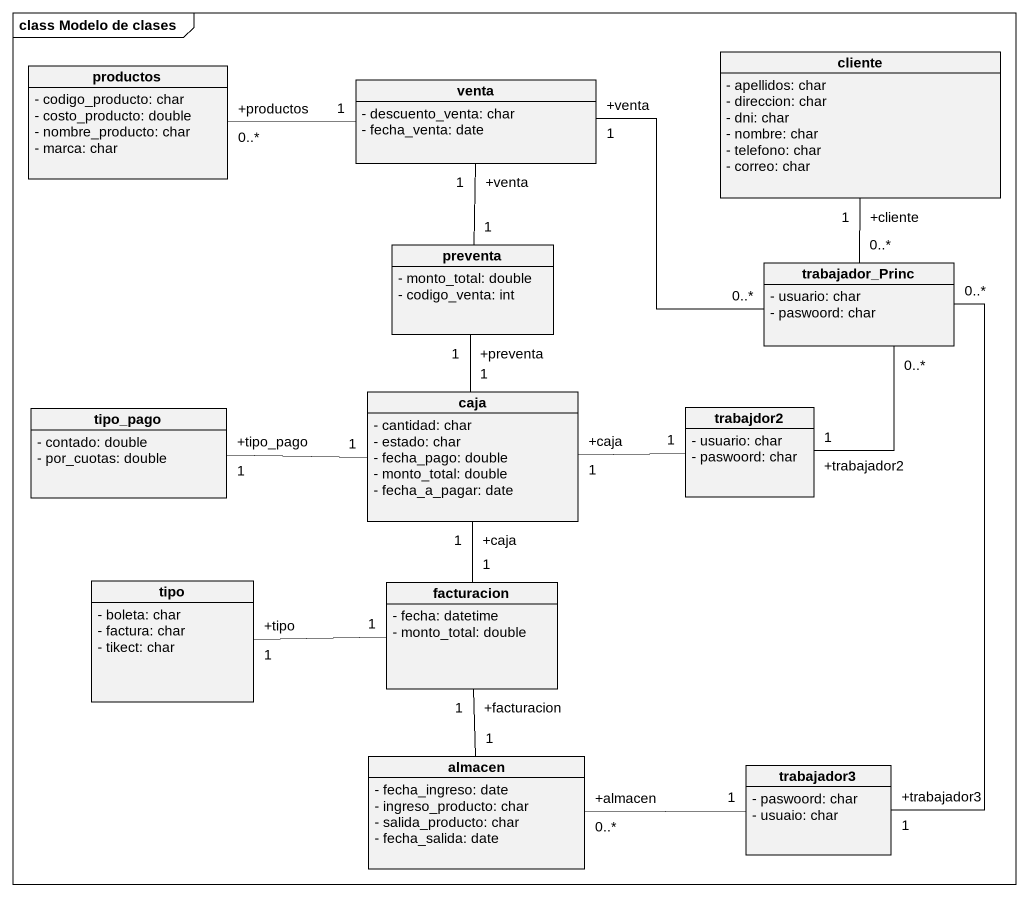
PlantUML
@startuml
mainframe class Modelo de clases
hide circle
hide empty members
skinparam classAttributeIconSize 0
class productos {
  - codigo_producto: char
  - costo_producto: double
  - nombre_producto: char
  - marca: char
}
class cliente {
  - apellidos: char
  - direccion: char
  - dni: char
  - nombre: char
  - telefono: char
  - correo: char
}
class venta {
  - descuento_venta: char
  - fecha_venta: date
}
class preventa {
  - monto_total: double
  - codigo_venta: int
}
class trabajador_Princ {
  - usuario: char
  - paswoord: char
}
class tipo_pago {
  - contado: double
  - por_cuotas: double
}
class caja {
  - cantidad: char
  - estado: char
  - fecha_pago: double
  - monto_total: double
  - fecha_a_pagar: date
}
class trabajdor2 {
  - usuario: char
  - paswoord: char
}
class tipo {
  - boleta: char
  - factura: char
  - tikect: char
}
class facturacion {
  - fecha: datetime
  - monto_total: double
}
class almacen {
  - fecha_ingreso: date
  - ingreso_producto: char
  - salida_producto: char
  - fecha_salida: date
}
class trabajador3 {
  - paswoord: char
  - usuaio: char
}
cliente "+cliente\n1" -- "0..*" trabajador_Princ
venta "1" -left- "+productos\n0..*" productos
venta "+venta\n1" -- "1" preventa
preventa "+preventa\n1" -- "1" caja
trabajador_Princ "0..*" -left- "+venta\n1" venta
trabajador_Princ "0..*" -- "+trabajador2\n1" trabajdor2
trabajador_Princ "0..*" -- "+trabajador3\n1" trabajador3
caja "1" -left- "+tipo_pago\n1" tipo_pago
caja "+caja\n1" -right- "1" trabajdor2
caja "+caja\n1" -- "1" facturacion
facturacion "1" -left- "+tipo\n1" tipo
facturacion "+facturacion\n1" -- "1" almacen
almacen "+almacen\n0..*" -right- "1" trabajador3
@enduml
